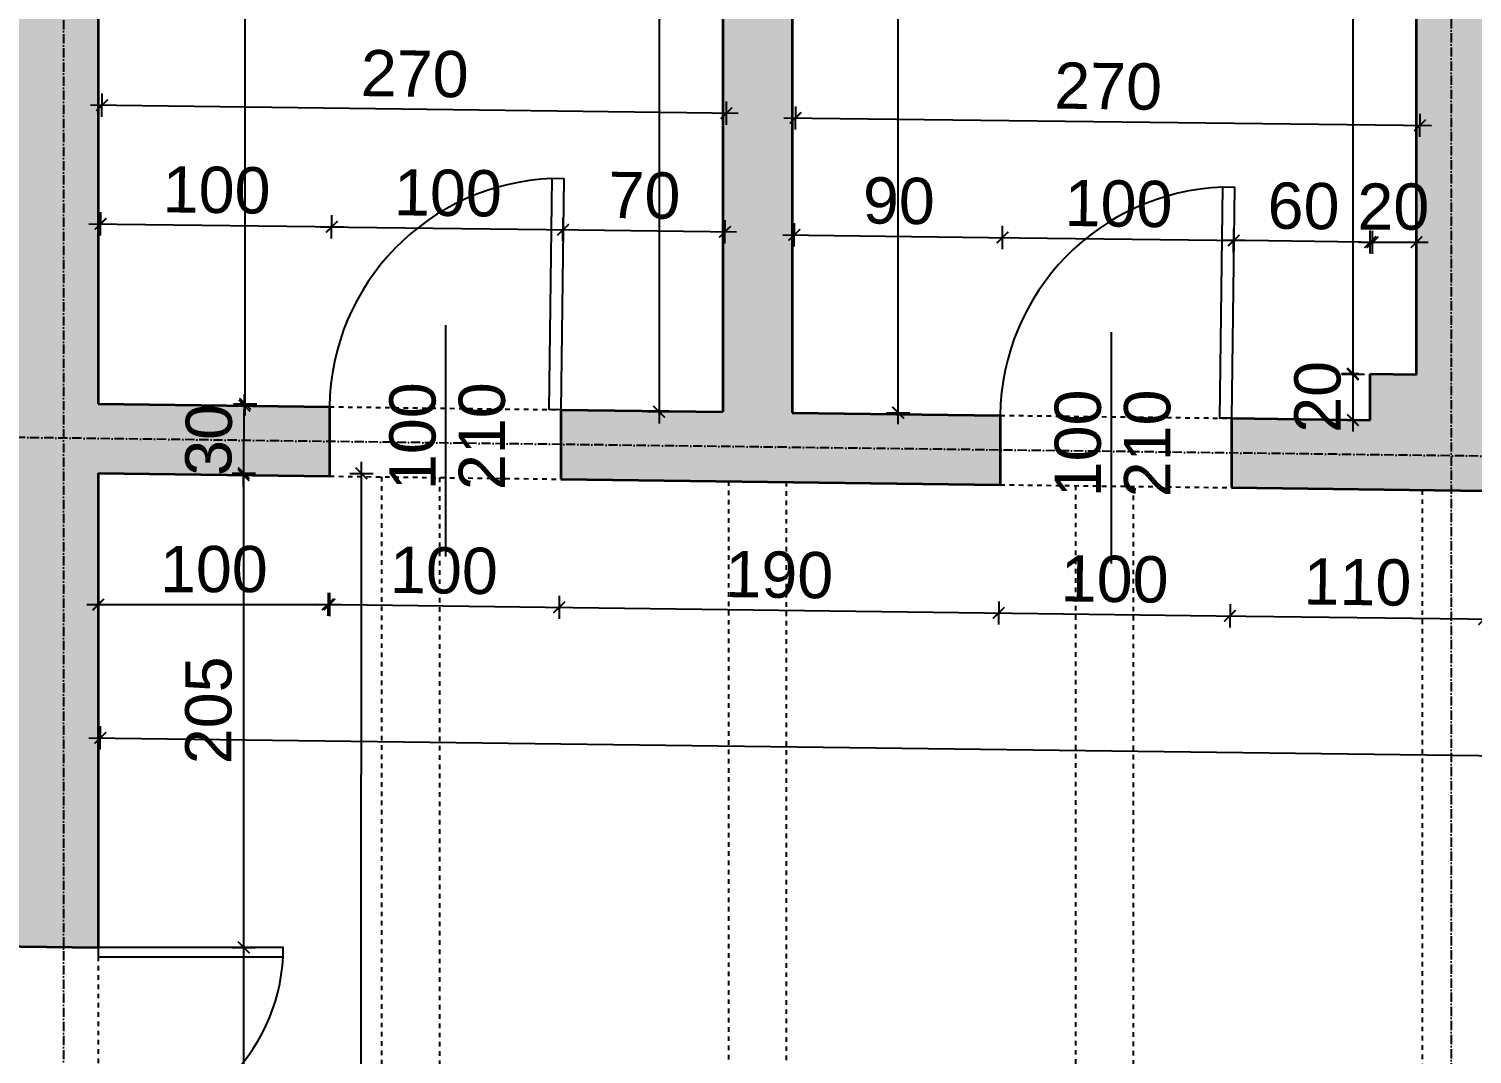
# Model space of a CAD drawing. Header units: inches. Extents: x -72385 to 39588, y -6525 to 66685.
# Drawn here: x -47170 to -46546, y 16178 to 16621 of the extents above; entities that cross this region are included whole.
import ezdxf

# ---------------------------------------------------------------- set-up
doc = ezdxf.new("R2010")
doc.units = ezdxf.units.IN
doc.header["$MEASUREMENT"] = 0
doc.linetypes.add('DashDot', pattern=[0.6, 0.4, -0.1, 0, -0.1])
doc.linetypes.add('Hidden', pattern=[0.4, 0.2, -0.2])
for name, color, linetype, lineweight in [('Врати', 251, 'Continuous', 25), ('Надписи врати', 252, 'Continuous', 25), ('Надписи коти вътрешни', 252, 'Continuous', 25), ('Оси', 252, 'DashDot', 25), ('Пунктир', 253, 'Hidden', 25), ('Разрезни линии', 7, 'Continuous', 35), ('Щрих стени', 254, 'Continuous', 25)]:
    doc.layers.add(name, color=color, linetype=linetype, lineweight=lineweight)
doc.styles.add('Arial Regular', font='arial.ttf')
doc.styles.get("Standard").update_dxf_attribs({"font": 'arial.ttf'})
doc.dimstyles.new('Annotative', dxfattribs={"dimscale": 0, "dimtxt": 20, "dimasz": 5, "dimexe": 5, "dimexo": 5, "dimgap": 5, "dimtad": 1, "dimdec": 0, "dimzin": 0, "dimdsep": 46, "dimtxsty": 'Standard', "dimblk": 'ARCHTICK', "dimcen": 5, "dimdle": 5, "dimadec": 0, "dimazin": 0, "dimtfac": 1, "dimtdec": 0, "dimtofl": 0, "dimtmove": 0, "dimatfit": 3, "dimldrblk": 'ARCHTICK', "dimfxl": 5, "dimfxlon": 1, "dimtolj": 1, "dimtzin": 0, "dimarcsym": 1})

# ---------------------------------------------------------------- blocks, each defined once
blk = doc.blocks.new('_ArchTick')
at = {"color": 0, "linetype": 'ByBlock', "const_width": 0.15}
blk.add_lwpolyline([(-0.5, -0.5), (0.5, 0.5)], dxfattribs=at)
blk = doc.blocks.new('*D789')
at = {"layer": 'Defpoints', "color": 0, "ltscale": 50, "transparency": 16777216}
for p in [(-46868.19, 16584.73), (-47139.84, 16459.03), (-46869.84, 16455.59)]:
    blk.add_point(p, dxfattribs=at)
at = {"layer": 'Надписи коти вътрешни', "color": 0, "lineweight": -2, "ltscale": 50, "transparency": 16777216}
for p, q in [((-47143.19, 16588.24), (-46863.19, 16584.67)), ((-47138.26, 16583.17), (-47138.13, 16593.17)), ((-46868.26, 16579.73), (-46868.13, 16589.73))]:
    blk.add_line(p, q, dxfattribs=at)
at = {"layer": 'Надписи коти вътрешни', "color": 0, "lineweight": -2, "ltscale": 50, "transparency": 16777216, "xscale": 5, "yscale": 5, "zscale": 5}
for p, rotation in [((-47138.19, 16588.17), 179.2706286525478), ((-46868.19, 16584.73), 359.2706286525477)]:
    blk.add_blockref('_ArchTick', p, dxfattribs=dict(at, rotation=rotation))
at = {"layer": 'Надписи коти вътрешни', "color": 0, "ltscale": 50, "transparency": 16777216, "insert": (-47003, 16601.66), "char_height": 20, "attachment_point": 5, "rotation": 359.27063}
blk.add_mtext('\\A1;270', dxfattribs=at)
blk = doc.blocks.new('*D790')
at = {"layer": 'Defpoints', "color": 0, "ltscale": 50, "transparency": 16777216}
for p in [(-47038.84, 16535.56), (-47139.84, 16459.03), (-47039.84, 16457.75)]:
    blk.add_point(p, dxfattribs=at)
at = {"layer": 'Надписи коти вътрешни', "color": 0, "lineweight": -2, "ltscale": 50, "transparency": 16777216}
for p, q in [((-47138.91, 16531.84), (-47138.78, 16541.84)), ((-47038.91, 16530.56), (-47038.78, 16540.56)), ((-47143.84, 16536.9), (-47033.84, 16535.5))]:
    blk.add_line(p, q, dxfattribs=at)
at = {"layer": 'Надписи коти вътрешни', "color": 0, "lineweight": -2, "ltscale": 50, "transparency": 16777216, "xscale": 5, "yscale": 5, "zscale": 5}
for p, rotation in [((-47138.84, 16536.84), 179.267843576227), ((-47038.84, 16535.56), 359.267843576227)]:
    blk.add_blockref('_ArchTick', p, dxfattribs=dict(at, rotation=rotation))
at = {"layer": 'Надписи коти вътрешни', "color": 0, "ltscale": 50, "transparency": 16777216, "insert": (-47088.65, 16551.41), "char_height": 20, "attachment_point": 5, "rotation": 359.26784}
blk.add_mtext('\\A1;100', dxfattribs=at)
blk = doc.blocks.new('*D791')
at = {"layer": 'Defpoints', "color": 0, "ltscale": 50, "transparency": 16777216}
for p in [(-46938.85, 16534.29), (-47039.84, 16457.75), (-46939.84, 16456.48)]:
    blk.add_point(p, dxfattribs=at)
at = {"layer": 'Надписи коти вътрешни', "color": 0, "lineweight": -2, "ltscale": 50, "transparency": 16777216}
for p, q in [((-47038.91, 16530.56), (-47038.78, 16540.56)), ((-46938.91, 16529.29), (-46938.78, 16539.29)), ((-47043.85, 16535.62), (-46933.85, 16534.22))]:
    blk.add_line(p, q, dxfattribs=at)
at = {"layer": 'Надписи коти вътрешни', "color": 0, "lineweight": -2, "ltscale": 50, "transparency": 16777216, "xscale": 5, "yscale": 5, "zscale": 5}
for p, rotation in [((-47038.85, 16535.56), 179.2706286528736), ((-46938.85, 16534.29), 359.2706286528736)]:
    blk.add_blockref('_ArchTick', p, dxfattribs=dict(at, rotation=rotation))
at = {"layer": 'Надписи коти вътрешни', "color": 0, "ltscale": 50, "transparency": 16777216, "insert": (-46988.65, 16550.13), "char_height": 20, "attachment_point": 5, "rotation": 359.27063}
blk.add_mtext('\\A1;100', dxfattribs=at)
blk = doc.blocks.new('*D4467')
at = {"layer": 'Defpoints', "color": 0, "ltscale": 50, "transparency": 16777216}
for p in [(-46868.85, 16533.4), (-46939.84, 16456.48), (-46869.84, 16455.59)]:
    blk.add_point(p, dxfattribs=at)
at = {"layer": 'Надписи коти вътрешни', "color": 0, "lineweight": -2, "ltscale": 50, "transparency": 16777216}
for p, q in [((-46938.91, 16529.29), (-46938.78, 16539.29)), ((-46868.91, 16528.4), (-46868.78, 16538.4)), ((-46943.85, 16534.35), (-46863.85, 16533.33))]:
    blk.add_line(p, q, dxfattribs=at)
at = {"layer": 'Надписи коти вътрешни', "color": 0, "lineweight": -2, "ltscale": 50, "transparency": 16777216, "xscale": 5, "yscale": 5, "zscale": 5}
for p, rotation in [((-46938.85, 16534.29), 179.2706286520816), ((-46868.85, 16533.4), 359.2706286520816)]:
    blk.add_blockref('_ArchTick', p, dxfattribs=dict(at, rotation=rotation))
at = {"layer": 'Надписи коти вътрешни', "color": 0, "ltscale": 50, "transparency": 16777216, "insert": (-46903.65, 16549.05), "char_height": 20, "attachment_point": 5, "rotation": 359.27063}
blk.add_mtext('\\A1;70', dxfattribs=at)
blk = doc.blocks.new('*D4141')
at = {"layer": 'Defpoints', "color": 0, "ltscale": 50, "transparency": 16777216}
for p in [(-46748.86, 16530.94), (-46839.84, 16455.21), (-46749.84, 16454.06)]:
    blk.add_point(p, dxfattribs=at)
at = {"layer": 'Надписи коти вътрешни', "color": 0, "lineweight": -2, "ltscale": 50, "transparency": 16777216}
for p, q in [((-46843.86, 16532.14), (-46743.86, 16530.87)), ((-46838.92, 16527.08), (-46838.8, 16537.08)), ((-46748.92, 16525.94), (-46748.8, 16535.93))]:
    blk.add_line(p, q, dxfattribs=at)
at = {"layer": 'Надписи коти вътрешни', "color": 0, "lineweight": -2, "ltscale": 50, "transparency": 16777216, "xscale": 5, "yscale": 5, "zscale": 5}
for p, rotation in [((-46838.86, 16532.08), 179.2706286525462), ((-46748.86, 16530.94), 359.2706286525462)]:
    blk.add_blockref('_ArchTick', p, dxfattribs=dict(at, rotation=rotation))
at = {"layer": 'Надписи коти вътрешни', "color": 0, "ltscale": 50, "transparency": 16777216, "insert": (-46793.67, 16546.72), "char_height": 20, "attachment_point": 5, "rotation": 359.27063}
blk.add_mtext('\\A1;90', dxfattribs=at)
blk = doc.blocks.new('*D792')
at = {"layer": 'Defpoints', "color": 0, "ltscale": 50, "transparency": 16777216}
for p in [(-46648.87, 16529.66), (-46749.84, 16454.06), (-46649.85, 16452.79)]:
    blk.add_point(p, dxfattribs=at)
at = {"layer": 'Надписи коти вътрешни', "color": 0, "lineweight": -2, "ltscale": 50, "transparency": 16777216}
for p, q in [((-46753.86, 16531), (-46643.87, 16529.6)), ((-46748.92, 16525.94), (-46748.8, 16535.93)), ((-46648.93, 16524.66), (-46648.8, 16534.66))]:
    blk.add_line(p, q, dxfattribs=at)
at = {"layer": 'Надписи коти вътрешни', "color": 0, "lineweight": -2, "ltscale": 50, "transparency": 16777216, "xscale": 5, "yscale": 5, "zscale": 5}
for p, rotation in [((-46748.86, 16530.94), 179.2706276494458), ((-46648.87, 16529.66), 359.2706276494458)]:
    blk.add_blockref('_ArchTick', p, dxfattribs=dict(at, rotation=rotation))
at = {"layer": 'Надписи коти вътрешни', "color": 0, "ltscale": 50, "transparency": 16777216, "insert": (-46698.67, 16545.51), "char_height": 20, "attachment_point": 5, "rotation": 359.27063}
blk.add_mtext('\\A1;100', dxfattribs=at)
blk = doc.blocks.new('*D793')
at = {"layer": 'Defpoints', "color": 0, "ltscale": 50, "transparency": 16777216}
for p in [(-46648.86, 16529.66), (-46649.84, 16452.79), (-46589.84, 16452.03)]:
    blk.add_point(p, dxfattribs=at)
at = {"layer": 'Надписи коти вътрешни', "color": 0, "lineweight": -2, "ltscale": 50, "transparency": 16777216}
for p, q in [((-46648.92, 16524.66), (-46648.8, 16534.66)), ((-46588.92, 16523.9), (-46588.8, 16533.9)), ((-46583.86, 16528.83), (-46653.86, 16529.73))]:
    blk.add_line(p, q, dxfattribs=at)
at = {"layer": 'Надписи коти вътрешни', "color": 0, "lineweight": -2, "ltscale": 50, "transparency": 16777216, "xscale": 5, "yscale": 5, "zscale": 5}
for p, rotation in [((-46648.86, 16529.66), 179.2706286525496), ((-46588.86, 16528.9), 359.2706286525496)]:
    blk.add_blockref('_ArchTick', p, dxfattribs=dict(at, rotation=rotation))
at = {"layer": 'Надписи коти вътрешни', "color": 0, "ltscale": 50, "transparency": 16777216, "insert": (-46618.67, 16544.49), "char_height": 20, "attachment_point": 5, "rotation": 359.27063}
blk.add_mtext('\\A1;60', dxfattribs=at)
blk = doc.blocks.new('*D4468')
at = {"layer": 'Defpoints', "color": 0, "ltscale": 50, "transparency": 16777216}
for p in [(-46569.84, 16528.97), (-46589.84, 16472.03), (-46569.84, 16471.77)]:
    blk.add_point(p, dxfattribs=at)
at = {"layer": 'Надписи коти вътрешни', "color": 0, "lineweight": -2, "ltscale": 50, "transparency": 16777216}
for p, q in [((-46589.84, 16523.97), (-46589.84, 16533.97)), ((-46569.84, 16523.97), (-46569.84, 16533.97)), ((-46594.84, 16528.97), (-46564.84, 16528.97))]:
    blk.add_line(p, q, dxfattribs=at)
at = {"layer": 'Надписи коти вътрешни', "color": 0, "lineweight": -2, "ltscale": 50, "transparency": 16777216, "xscale": 5, "yscale": 5, "zscale": 5, "rotation": 180}
blk.add_blockref('_ArchTick', (-46589.84, 16528.97), dxfattribs=at)
at = {"layer": 'Надписи коти вътрешни', "color": 0, "lineweight": -2, "ltscale": 50, "transparency": 16777216, "xscale": 5, "yscale": 5, "zscale": 5}
blk.add_blockref('_ArchTick', (-46569.84, 16528.97), dxfattribs=at)
at = {"layer": 'Надписи коти вътрешни', "color": 0, "ltscale": 50, "transparency": 16777216, "insert": (-46579.84, 16544.18), "char_height": 20, "attachment_point": 5}
blk.add_mtext('\\A1;20', dxfattribs=at)
blk = doc.blocks.new('*D794')
at = {"layer": 'Defpoints', "color": 0, "ltscale": 50, "transparency": 16777216}
for p in [(-46568.34, 16579.47), (-46839.84, 16455.21), (-46569.84, 16452.03)]:
    blk.add_point(p, dxfattribs=at)
at = {"layer": 'Надписи коти вътрешни', "color": 0, "lineweight": -2, "ltscale": 50, "transparency": 16777216}
for p, q in [((-46838.39, 16577.65), (-46838.28, 16587.65)), ((-46843.34, 16582.71), (-46563.34, 16579.41)), ((-46568.39, 16574.47), (-46568.28, 16584.47))]:
    blk.add_line(p, q, dxfattribs=at)
at = {"layer": 'Надписи коти вътрешни', "color": 0, "lineweight": -2, "ltscale": 50, "transparency": 16777216, "xscale": 5, "yscale": 5, "zscale": 5}
for p, rotation in [((-46838.34, 16582.65), 179.324760702225), ((-46568.34, 16579.47), 359.324760702225)]:
    blk.add_blockref('_ArchTick', p, dxfattribs=dict(at, rotation=rotation))
at = {"layer": 'Надписи коти вътрешни', "color": 0, "ltscale": 50, "transparency": 16777216, "insert": (-46703.16, 16596.27), "char_height": 20, "attachment_point": 5, "rotation": 359.32476}
blk.add_mtext('\\A1;270', dxfattribs=at)
blk = doc.blocks.new('*D7778')
at = {"layer": 'Defpoints', "color": 0, "ltscale": 50, "transparency": 16777216}
for p in [(-47139.84, 16991.57), (-47076.31, 16991.57), (-47139.84, 16459.03)]:
    blk.add_point(p, dxfattribs=at)
at = {"layer": 'Надписи коти вътрешни', "color": 0, "lineweight": -2, "ltscale": 50, "transparency": 16777216}
for p, q in [((-47076.31, 16454.03), (-47076.31, 16996.57)), ((-47081.31, 16991.57), (-47071.31, 16991.57)), ((-47081.31, 16459.03), (-47071.31, 16459.03))]:
    blk.add_line(p, q, dxfattribs=at)
at = {"layer": 'Надписи коти вътрешни', "color": 0, "lineweight": -2, "ltscale": 50, "transparency": 16777216, "xscale": 5, "yscale": 5, "zscale": 5}
for p, rotation in [((-47076.31, 16991.57), 90), ((-47076.31, 16459.03), 270)]:
    blk.add_blockref('_ArchTick', p, dxfattribs=dict(at, rotation=rotation))
at = {"layer": 'Надписи коти вътрешни', "color": 0, "ltscale": 50, "transparency": 16777216, "insert": (-47091.53, 16725.3), "char_height": 20, "attachment_point": 5, "rotation": 90}
blk.add_mtext('\\A1;533', dxfattribs=at)
blk = doc.blocks.new('*D795')
at = {"layer": 'Defpoints', "color": 0, "ltscale": 50, "transparency": 16777216}
for p in [(-46869.84, 17023.14), (-46897.34, 16455.59), (-46869.84, 16455.59)]:
    blk.add_point(p, dxfattribs=at)
at = {"layer": 'Надписи коти вътрешни', "color": 0, "lineweight": -2, "ltscale": 50, "transparency": 16777216}
for p, q in [((-46897.34, 17028.14), (-46897.34, 16450.59)), ((-46892.34, 17023.14), (-46902.34, 17023.14)), ((-46892.34, 16455.59), (-46902.34, 16455.59))]:
    blk.add_line(p, q, dxfattribs=at)
at = {"layer": 'Надписи коти вътрешни', "color": 0, "lineweight": -2, "ltscale": 50, "transparency": 16777216, "xscale": 5, "yscale": 5, "zscale": 5}
for p, rotation in [((-46897.34, 17023.14), 90), ((-46897.34, 16455.59), 270)]:
    blk.add_blockref('_ArchTick', p, dxfattribs=dict(at, rotation=rotation))
at = {"layer": 'Надписи коти вътрешни', "color": 0, "ltscale": 50, "transparency": 16777216, "insert": (-46912.55, 16739.36), "char_height": 20, "attachment_point": 5, "rotation": 90}
blk.add_mtext('\\A1;568', dxfattribs=at)
blk = doc.blocks.new('*D796')
at = {"layer": 'Defpoints', "color": 0, "ltscale": 50, "transparency": 16777216}
for p in [(-46839.84, 17022.75), (-46793.97, 17022.75), (-46839.84, 16455.21)]:
    blk.add_point(p, dxfattribs=at)
at = {"layer": 'Надписи коти вътрешни', "color": 0, "lineweight": -2, "ltscale": 50, "transparency": 16777216}
for p, q in [((-46793.97, 16450.21), (-46793.97, 17027.75)), ((-46798.97, 17022.75), (-46788.97, 17022.75)), ((-46798.97, 16455.21), (-46788.97, 16455.21))]:
    blk.add_line(p, q, dxfattribs=at)
at = {"layer": 'Надписи коти вътрешни', "color": 0, "lineweight": -2, "ltscale": 50, "transparency": 16777216, "xscale": 5, "yscale": 5, "zscale": 5}
for p, rotation in [((-46793.97, 17022.75), 90), ((-46793.97, 16455.21), 270)]:
    blk.add_blockref('_ArchTick', p, dxfattribs=dict(at, rotation=rotation))
at = {"layer": 'Надписи коти вътрешни', "color": 0, "ltscale": 50, "transparency": 16777216, "insert": (-46809.18, 16738.98), "char_height": 20, "attachment_point": 5, "rotation": 90}
blk.add_mtext('\\A1;568', dxfattribs=at)
blk = doc.blocks.new('*D797')
at = {"layer": 'Defpoints', "color": 0, "ltscale": 50, "transparency": 16777216}
for p in [(-46571.09, 17006.83), (-46597.34, 16471.77), (-46569.84, 16471.77)]:
    blk.add_point(p, dxfattribs=at)
at = {"layer": 'Надписи коти вътрешни', "color": 0, "lineweight": -2, "ltscale": 50, "transparency": 16777216}
for p, q in [((-46597.34, 17011.83), (-46597.34, 16466.77)), ((-46592.34, 17006.83), (-46602.34, 17006.83)), ((-46592.34, 16471.77), (-46602.34, 16471.77))]:
    blk.add_line(p, q, dxfattribs=at)
at = {"layer": 'Надписи коти вътрешни', "color": 0, "lineweight": -2, "ltscale": 50, "transparency": 16777216, "xscale": 5, "yscale": 5, "zscale": 5}
for p, rotation in [((-46597.34, 17006.83), 90), ((-46597.34, 16471.77), 270)]:
    blk.add_blockref('_ArchTick', p, dxfattribs=dict(at, rotation=rotation))
at = {"layer": 'Надписи коти вътрешни', "color": 0, "ltscale": 50, "transparency": 16777216, "insert": (-46612.56, 16739.3), "char_height": 20, "attachment_point": 5, "rotation": 90}
blk.add_mtext('\\A1;535', dxfattribs=at)
blk = doc.blocks.new('*D4469')
at = {"layer": 'Defpoints', "color": 0, "ltscale": 50, "transparency": 16777216}
for p in [(-46589.84, 16472.03), (-46597.34, 16452.03), (-46589.84, 16452.03)]:
    blk.add_point(p, dxfattribs=at)
at = {"layer": 'Надписи коти вътрешни', "color": 0, "lineweight": -2, "ltscale": 50, "transparency": 16777216}
for p, q in [((-46597.34, 16477.03), (-46597.34, 16447.03)), ((-46594.84, 16472.03), (-46602.34, 16472.03)), ((-46594.84, 16452.03), (-46602.34, 16452.03))]:
    blk.add_line(p, q, dxfattribs=at)
at = {"layer": 'Надписи коти вътрешни', "color": 0, "lineweight": -2, "ltscale": 50, "transparency": 16777216, "xscale": 5, "yscale": 5, "zscale": 5}
for p, rotation in [((-46597.34, 16472.03), 90), ((-46597.34, 16452.03), 270)]:
    blk.add_blockref('_ArchTick', p, dxfattribs=dict(at, rotation=rotation))
at = {"layer": 'Надписи коти вътрешни', "color": 0, "ltscale": 50, "transparency": 16777216, "insert": (-46612.55, 16462.03), "char_height": 20, "attachment_point": 5, "rotation": 90}
blk.add_mtext('\\A1;20', dxfattribs=at)
blk = doc.blocks.new('*D882')
at = {"layer": 'Defpoints', "color": 0, "ltscale": 50, "transparency": 16777216}
for p in [(-47139.84, 16224.01), (-47076.9, 16224.01), (-47139.84, 16064)]:
    blk.add_point(p, dxfattribs=at)
at = {"layer": 'Надписи коти вътрешни', "color": 0, "lineweight": -2, "ltscale": 50, "transparency": 16777216}
for p, q in [((-47076.9, 16059), (-47076.9, 16229.01)), ((-47081.9, 16224.01), (-47071.9, 16224.01)), ((-47081.9, 16064), (-47071.9, 16064))]:
    blk.add_line(p, q, dxfattribs=at)
at = {"layer": 'Надписи коти вътрешни', "color": 0, "lineweight": -2, "ltscale": 50, "transparency": 16777216, "xscale": 5, "yscale": 5, "zscale": 5}
for p, rotation in [((-47076.9, 16224.01), 90), ((-47076.9, 16064), 270)]:
    blk.add_blockref('_ArchTick', p, dxfattribs=dict(at, rotation=rotation))
at = {"layer": 'Надписи коти вътрешни', "color": 0, "ltscale": 50, "transparency": 16777216, "insert": (-47092.11, 16144), "char_height": 20, "attachment_point": 5, "rotation": 90}
blk.add_mtext('\\A1;160', dxfattribs=at)
blk = doc.blocks.new('*D883')
at = {"layer": 'Defpoints', "color": 0, "ltscale": 50, "transparency": 16777216}
for p in [(-47139.84, 16429.03), (-47076.9, 16429.03), (-47139.84, 16224.01)]:
    blk.add_point(p, dxfattribs=at)
at = {"layer": 'Надписи коти вътрешни', "color": 0, "lineweight": -2, "ltscale": 50, "transparency": 16777216}
for p, q in [((-47076.9, 16219.01), (-47076.9, 16434.03)), ((-47081.9, 16429.03), (-47071.9, 16429.03)), ((-47081.9, 16224.01), (-47071.9, 16224.01))]:
    blk.add_line(p, q, dxfattribs=at)
at = {"layer": 'Надписи коти вътрешни', "color": 0, "lineweight": -2, "ltscale": 50, "transparency": 16777216, "xscale": 5, "yscale": 5, "zscale": 5}
for p, rotation in [((-47076.9, 16429.03), 90), ((-47076.9, 16224.01), 270)]:
    blk.add_blockref('_ArchTick', p, dxfattribs=dict(at, rotation=rotation))
at = {"layer": 'Надписи коти вътрешни', "color": 0, "ltscale": 50, "transparency": 16777216, "insert": (-47092.11, 16326.52), "char_height": 20, "attachment_point": 5, "rotation": 90}
blk.add_mtext('\\A1;205', dxfattribs=at)
blk = doc.blocks.new('*D884')
at = {"layer": 'Defpoints', "color": 0, "ltscale": 50, "transparency": 16777216}
for p in [(-47139.84, 16429.03), (-47039.84, 16427.75), (-47039.84, 16372.25)]:
    blk.add_point(p, dxfattribs=at)
at = {"layer": 'Надписи коти вътрешни', "color": 0, "lineweight": -2, "ltscale": 50, "transparency": 16777216}
for p, q in [((-47139.84, 16377.25), (-47139.84, 16367.25)), ((-47039.84, 16377.25), (-47039.84, 16367.25)), ((-47144.84, 16372.25), (-47034.84, 16372.25))]:
    blk.add_line(p, q, dxfattribs=at)
at = {"layer": 'Надписи коти вътрешни', "color": 0, "lineweight": -2, "ltscale": 50, "transparency": 16777216, "xscale": 5, "yscale": 5, "zscale": 5, "rotation": 180}
blk.add_blockref('_ArchTick', (-47139.84, 16372.25), dxfattribs=at)
at = {"layer": 'Надписи коти вътрешни', "color": 0, "lineweight": -2, "ltscale": 50, "transparency": 16777216, "xscale": 5, "yscale": 5, "zscale": 5}
blk.add_blockref('_ArchTick', (-47039.84, 16372.25), dxfattribs=at)
at = {"layer": 'Надписи коти вътрешни', "color": 0, "ltscale": 50, "transparency": 16777216, "insert": (-47089.84, 16387.46), "char_height": 20, "attachment_point": 5}
blk.add_mtext('\\A1;100', dxfattribs=at)
blk = doc.blocks.new('*D885')
at = {"layer": 'Defpoints', "color": 0, "ltscale": 50, "transparency": 16777216}
for p in [(-47039.84, 16427.75), (-46939.84, 16426.48), (-46940.54, 16371.05)]:
    blk.add_point(p, dxfattribs=at)
at = {"layer": 'Надписи коти вътрешни', "color": 0, "lineweight": -2, "ltscale": 50, "transparency": 16777216}
for p, q in [((-47040.48, 16377.32), (-47040.61, 16367.32)), ((-46940.48, 16376.05), (-46940.61, 16366.05)), ((-47045.54, 16372.38), (-46935.54, 16370.98))]:
    blk.add_line(p, q, dxfattribs=at)
at = {"layer": 'Надписи коти вътрешни', "color": 0, "lineweight": -2, "ltscale": 50, "transparency": 16777216, "xscale": 5, "yscale": 5, "zscale": 5}
for p, rotation in [((-47040.54, 16372.32), 179.2706286525463), ((-46940.54, 16371.05), 359.2706286525462)]:
    blk.add_blockref('_ArchTick', p, dxfattribs=dict(at, rotation=rotation))
at = {"layer": 'Надписи коти вътрешни', "color": 0, "ltscale": 50, "transparency": 16777216, "insert": (-46990.35, 16386.89), "char_height": 20, "attachment_point": 5, "rotation": 359.27063}
blk.add_mtext('\\A1;100', dxfattribs=at)
blk = doc.blocks.new('*D886')
at = {"layer": 'Defpoints', "color": 0, "ltscale": 50, "transparency": 16777216}
for p in [(-46939.84, 16426.48), (-46749.84, 16424.06), (-46750.54, 16368.63)]:
    blk.add_point(p, dxfattribs=at)
at = {"layer": 'Надписи коти вътрешни', "color": 0, "lineweight": -2, "ltscale": 50, "transparency": 16777216}
for p, q in [((-46940.48, 16376.05), (-46940.61, 16366.05)), ((-46945.54, 16371.11), (-46745.54, 16368.57)), ((-46750.48, 16373.63), (-46750.61, 16363.63))]:
    blk.add_line(p, q, dxfattribs=at)
at = {"layer": 'Надписи коти вътрешни', "color": 0, "lineweight": -2, "ltscale": 50, "transparency": 16777216, "xscale": 5, "yscale": 5, "zscale": 5}
for p, rotation in [((-46940.54, 16371.05), 179.2706286525463), ((-46750.54, 16368.63), 359.2706286525462)]:
    blk.add_blockref('_ArchTick', p, dxfattribs=dict(at, rotation=rotation))
at = {"layer": 'Надписи коти вътрешни', "color": 0, "ltscale": 50, "transparency": 16777216, "insert": (-46845.35, 16385.05), "char_height": 20, "attachment_point": 5, "rotation": 359.27063}
blk.add_mtext('\\A1;190', dxfattribs=at)
blk = doc.blocks.new('*D887')
at = {"layer": 'Defpoints', "color": 0, "ltscale": 50, "transparency": 16777216}
for p in [(-46749.84, 16424.06), (-46649.84, 16422.79), (-46650.54, 16367.36)]:
    blk.add_point(p, dxfattribs=at)
at = {"layer": 'Надписи коти вътрешни', "color": 0, "lineweight": -2, "ltscale": 50, "transparency": 16777216}
for p, q in [((-46750.48, 16373.63), (-46750.61, 16363.63)), ((-46650.48, 16372.36), (-46650.61, 16362.36)), ((-46755.54, 16368.69), (-46645.54, 16367.29))]:
    blk.add_line(p, q, dxfattribs=at)
at = {"layer": 'Надписи коти вътрешни', "color": 0, "lineweight": -2, "ltscale": 50, "transparency": 16777216, "xscale": 5, "yscale": 5, "zscale": 5}
for p, rotation in [((-46750.54, 16368.63), 179.2706286525483), ((-46650.54, 16367.36), 359.2706286525483)]:
    blk.add_blockref('_ArchTick', p, dxfattribs=dict(at, rotation=rotation))
at = {"layer": 'Надписи коти вътрешни', "color": 0, "ltscale": 50, "transparency": 16777216, "insert": (-46700.35, 16383.2), "char_height": 20, "attachment_point": 5, "rotation": 359.27063}
blk.add_mtext('\\A1;100', dxfattribs=at)
blk = doc.blocks.new('*D888')
at = {"layer": 'Defpoints', "color": 0, "ltscale": 50, "transparency": 16777216}
for p in [(-46649.84, 16422.79), (-46539.84, 16421.39), (-46540.54, 16365.96)]:
    blk.add_point(p, dxfattribs=at)
at = {"layer": 'Надписи коти вътрешни', "color": 0, "lineweight": -2, "ltscale": 50, "transparency": 16777216}
for p, q in [((-46650.48, 16372.36), (-46650.61, 16362.36)), ((-46540.48, 16370.96), (-46540.61, 16360.96)), ((-46655.54, 16367.42), (-46535.54, 16365.89))]:
    blk.add_line(p, q, dxfattribs=at)
at = {"layer": 'Надписи коти вътрешни', "color": 0, "lineweight": -2, "ltscale": 50, "transparency": 16777216, "xscale": 5, "yscale": 5, "zscale": 5}
for p, rotation in [((-46650.54, 16367.36), 179.2706286525482), ((-46540.54, 16365.96), 359.2706286525482)]:
    blk.add_blockref('_ArchTick', p, dxfattribs=dict(at, rotation=rotation))
at = {"layer": 'Надписи коти вътрешни', "color": 0, "ltscale": 50, "transparency": 16777216, "insert": (-46595.35, 16381.87), "char_height": 20, "attachment_point": 5, "rotation": 359.27063}
blk.add_mtext('\\A1;110', dxfattribs=at)
blk = doc.blocks.new('*D914')
at = {"layer": 'Defpoints', "color": 0, "ltscale": 50, "transparency": 16777216}
for p in [(-47139.84, 16429.03), (-47026.03, 16428.94), (-47140.25, 15858.98)]:
    blk.add_point(p, dxfattribs=at)
at = {"layer": 'Надписи коти вътрешни', "color": 0, "lineweight": -2, "ltscale": 50, "transparency": 16777216}
for p, q in [((-47026.44, 15853.9), (-47026.03, 16433.94)), ((-47031.03, 16428.95), (-47021.03, 16428.94)), ((-47031.44, 15858.91), (-47021.44, 15858.9))]:
    blk.add_line(p, q, dxfattribs=at)
at = {"layer": 'Надписи коти вътрешни', "color": 0, "lineweight": -2, "ltscale": 50, "transparency": 16777216, "xscale": 5, "yscale": 5, "zscale": 5}
for p, rotation in [((-47026.03, 16428.94), 89.9589558169174), ((-47026.44, 15858.9), 269.9589558169174)]:
    blk.add_blockref('_ArchTick', p, dxfattribs=dict(at, rotation=rotation))
at = {"layer": 'Надписи коти вътрешни', "color": 0, "ltscale": 50, "transparency": 16777216, "insert": (-47041.44, 16143.93), "char_height": 20, "attachment_point": 5, "rotation": 89.95896}
blk.add_mtext('\\A1;570', dxfattribs=at)
blk = doc.blocks.new('*D8225')
at = {"layer": 'Defpoints', "color": 0, "ltscale": 50, "transparency": 16777216}
for p in [(-45368.92, 16292.08), (-47139.84, 16242.74), (-45369.84, 16220.2)]:
    blk.add_point(p, dxfattribs=at)
at = {"layer": 'Надписи коти вътрешни', "color": 0, "lineweight": -2, "ltscale": 50, "transparency": 16777216}
for p, q in [((-47138.99, 16309.61), (-47138.86, 16319.61)), ((-47143.92, 16314.67), (-45363.92, 16292.01)), ((-45368.99, 16287.08), (-45368.86, 16297.08))]:
    blk.add_line(p, q, dxfattribs=at)
at = {"layer": 'Надписи коти вътрешни', "color": 0, "lineweight": -2, "ltscale": 50, "transparency": 16777216, "xscale": 5, "yscale": 5, "zscale": 5}
for p, rotation in [((-47138.92, 16314.61), 179.2706286525473), ((-45368.92, 16292.08), 359.2706286525473)]:
    blk.add_blockref('_ArchTick', p, dxfattribs=dict(at, rotation=rotation))
at = {"layer": 'Надписи коти вътрешни', "color": 0, "ltscale": 50, "transparency": 16777216, "insert": (-46198.94, 16317.86), "char_height": 20, "attachment_point": 5, "rotation": 359.27063}
blk.add_mtext('\\A1;1770', dxfattribs=at)
blk = doc.blocks.new('*D8112')
at = {"layer": 'Defpoints', "color": 0, "ltscale": 10, "transparency": 16777216}
for p in [(-47076.59, 16458.22), (-47068.07, 16458.11), (-47068.46, 16428.12)]:
    blk.add_point(p, dxfattribs=at)
at = {"layer": 'Надписи коти вътрешни', "color": 0, "lineweight": -2, "ltscale": 10, "transparency": 16777216}
for p, q in [((-47077.04, 16423.23), (-47076.53, 16463.22)), ((-47073.07, 16458.18), (-47081.59, 16458.29)), ((-47073.46, 16428.18), (-47081.97, 16428.29))]:
    blk.add_line(p, q, dxfattribs=at)
at = {"layer": 'Надписи коти вътрешни', "color": 0, "lineweight": -2, "ltscale": 10, "transparency": 16777216, "xscale": 5, "yscale": 5, "zscale": 5}
for p, rotation in [((-47076.59, 16458.22), 89.27062865254922), ((-47076.97, 16428.23), 269.2706286525492)]:
    blk.add_blockref('_ArchTick', p, dxfattribs=dict(at, rotation=rotation))
at = {"layer": 'Надписи коти вътрешни', "color": 0, "ltscale": 10, "transparency": 16777216, "insert": (-47092, 16443.42), "char_height": 20, "attachment_point": 5, "rotation": 89.27063}
blk.add_mtext('\\A1;30', dxfattribs=at)

msp = doc.modelspace()

# ---------------------------------------------------------------- hatches: boundary and pattern name
at = {"layer": 'Щрих стени', "ltscale": 10}
h = msp.add_hatch(color=256, dxfattribs=at)
h.dxf.hatch_style = 1
h.paths.add_polyline_path([(-47139.84, 16991.57), (-47137.34, 16991.54), (-47137.34, 17061.54), (-47202.34, 17062.37), (-47202.34, 16224.8), (-47139.84, 16224.01), (-47139.84, 16429.03), (-47039.84, 16427.75), (-47039.84, 16457.75), (-47139.84, 16459.03)])
h.paths.add_polyline_path([(-46749.84, 16454.06), (-46839.84, 16455.21), (-46839.84, 17022.75), (-46837.34, 17022.72), (-46837.34, 17057.73), (-46872.34, 17058.17), (-46872.34, 17023.17), (-46869.84, 17023.14), (-46869.84, 16455.59), (-46939.84, 16456.48), (-46939.84, 16426.48), (-46749.84, 16424.06)])
h.paths.add_polyline_path([(-46539.84, 17006.43), (-46537.34, 17006.4), (-46537.34, 17073.91), (-46572.34, 17074.35), (-46572.34, 17006.85), (-46569.84, 17006.82), (-46569.84, 16471.77), (-46589.84, 16472.03), (-46589.84, 16452.03), (-46649.84, 16452.79), (-46649.84, 16422.79), (-46539.84, 16421.39)])
h.paths.add_polyline_path([(-46129.84, 16841.2), (-46379.84, 16844.38), (-46379.84, 16419.35), (-46339.84, 16418.84), (-46339.84, 16448.84), (-46349.84, 16448.97), (-46349.84, 16814), (-46159.84, 16811.58), (-46159.84, 16446.55), (-46179.84, 16446.81), (-46179.84, 16416.8), (-46129.84, 16416.17)])
h.paths.add_polyline_path([(-46349.84, 17071.52), (-46379.84, 17071.9), (-46379.84, 17004.4), (-46349.84, 17004.02)])
h.paths.add_polyline_path([(-46129.84, 17068.72), (-46159.84, 17069.1), (-46159.84, 17001.6), (-46129.84, 17001.21)])
h.paths.add_polyline_path([(-45939.84, 16998.8), (-45937.34, 16998.76), (-45937.34, 17066.27), (-45972.34, 17066.72), (-45972.34, 16999.21), (-45969.84, 16999.18), (-45969.84, 16414.13), (-45909.84, 16413.37), (-45909.84, 16443.37), (-45919.84, 16443.5), (-45919.84, 16463.5), (-45939.84, 16463.75), (-45939.84, 16563.76), (-45909.84, 16563.38), (-45909.84, 16578.38), (-45939.84, 16578.76), (-45939.84, 16668.77), (-45804.84, 16667.05), (-45804.84, 16577.04), (-45809.84, 16577.11), (-45809.84, 16562.11), (-45804.84, 16562.04), (-45804.84, 16442.03), (-45809.84, 16442.1), (-45809.84, 16412.09), (-45779.84, 16411.71), (-45779.84, 16441.71), (-45789.84, 16441.84), (-45789.84, 16666.86), (-45779.84, 16666.73), (-45779.84, 16681.73), (-45939.84, 16683.77)])
h.paths.add_polyline_path([(-45549.84, 16438.79), (-45639.84, 16439.93), (-45639.84, 17007.48), (-45637.34, 17007.45), (-45637.34, 17042.45), (-45672.34, 17042.89), (-45672.34, 17007.89), (-45669.84, 17007.86), (-45669.84, 16680.33), (-45679.84, 16680.46), (-45679.84, 16665.46), (-45669.84, 16665.33), (-45669.84, 16440.31), (-45679.84, 16440.44), (-45679.84, 16410.44), (-45549.84, 16408.78)])
h.paths.add_polyline_path([(-45337.34, 17038.63), (-45372.34, 17039.08), (-45372.34, 16969.07), (-45337.34, 16968.62)])
h.paths.add_polyline_path([(-45339.84, 15798.56), (-45319.84, 15798.31), (-45319.84, 15828.31), (-45339.84, 15828.56), (-45339.84, 16186.09), (-45239.84, 16184.82), (-45239.84, 16214.82), (-45339.84, 16216.09), (-45339.84, 16231.1), (-45369.84, 16231.48), (-45369.84, 15846.45), (-45389.84, 15846.7), (-45389.84, 15836.7), (-45449.84, 15837.46), (-45449.84, 15807.46), (-45369.84, 15806.44), (-45369.84, 15736.44), (-45429.84, 15737.2), (-45429.84, 15607.19), (-45369.84, 15606.43), (-45369.84, 15273.9), (-45372.34, 15273.93), (-45372.34, 15203.93), (-45337.34, 15203.48), (-45337.34, 15273.49), (-45339.84, 15273.52)])
h.paths.add_polyline_path([(-45549.84, 15838.74), (-46049.84, 15845.1), (-46049.84, 15815.1), (-45972.34, 15814.11), (-45972.34, 15784.11), (-45937.34, 15783.67), (-45937.34, 15813.67), (-45669.84, 15810.26), (-45669.84, 15272.72), (-45672.34, 15272.75), (-45672.34, 15207.75), (-45637.34, 15207.3), (-45637.34, 15272.31), (-45639.84, 15272.34), (-45639.84, 15809.88), (-45549.84, 15808.74)])
h.paths.add_polyline_path([(-46149.84, 15846.38), (-46649.84, 15852.74), (-46649.84, 15822.74), (-46597.34, 15822.07), (-46597.34, 15792.07), (-46537.34, 15791.3), (-46537.34, 15821.31), (-46149.84, 15816.37)])
h.paths.add_polyline_path([(-46749.84, 15854.01), (-46949.84, 15856.56), (-46949.84, 15826.56), (-46869.84, 15825.54), (-46869.84, 15288), (-46872.34, 15288.03), (-46872.34, 15223.02), (-46837.34, 15222.58), (-46837.34, 15287.58), (-46839.84, 15287.61), (-46839.84, 15825.16), (-46749.84, 15824.01)])
h.paths.add_polyline_path([(-47049.84, 15857.83), (-47119.84, 15858.72), (-47119.84, 15868.73), (-47139.84, 15868.98), (-47139.84, 16064), (-47202.34, 16064.79), (-47202.34, 15849.77), (-47212.34, 15849.9), (-47212.34, 15829.9), (-47202.34, 15829.77), (-47202.34, 15227.22), (-47137.34, 15226.4), (-47137.34, 15296.4), (-47139.84, 15296.43), (-47139.84, 15828.98), (-47049.84, 15827.83)])
h.paths.add_polyline_path([(-46537.34, 15283.76), (-46572.34, 15284.21), (-46572.34, 15219.2), (-46537.34, 15218.76)])
h.paths.add_polyline_path([(-46237.34, 15299.95), (-46272.34, 15300.39), (-46272.34, 15215.38), (-46237.34, 15214.94)])
h.paths.add_polyline_path([(-45937.34, 15276.12), (-45972.34, 15276.57), (-45972.34, 15211.56), (-45937.34, 15211.12)], flags=17)

# ---------------------------------------------------------------- linework, layer by layer
at = {"layer": 'Врати', "ltscale": 50}
for points in [[(-46939.84, 16456.48), (-46944.84, 16456.55), (-46943.56, 16556.54), (-46938.56, 16556.47)], [(-46649.85, 16452.79), (-46654.85, 16452.85), (-46653.57, 16552.85), (-46648.57, 16552.78)], [(-47139.84, 16224.01), (-47139.84, 16220.01), (-47059.83, 16220.01), (-47059.83, 16224.01)]]:
    msp.add_lwpolyline(points, close=True, dxfattribs=at)
for centre, radius, start, end in [((-46939.84, 16456.48), 100, 92.13661, 179.27063), ((-46649.85, 16452.79), 100, 92.13661, 179.27063), ((-47139.84, 16224.01), 80.01, 270, 357.13402)]:
    msp.add_arc(centre, radius, start, end, dxfattribs=at)
at = {"layer": 'Надписи врати', "ltscale": 50}
for p, q in [((-46989.48, 16393.08), (-46989.48, 16493.08)), ((-46701.79, 16389.95), (-46701.79, 16489.95))]:
    msp.add_line(p, q, dxfattribs=at)
at = {"layer": 'Оси', "ltscale": 10}
for p, q in [((-46554.84, 17436.66), (-46554.84, 14836.45)), ((-39839.84, 16351.09), (-52699.84, 16514.81))]:
    msp.add_line(p, q, dxfattribs=at)
msp.add_lwpolyline([(-47134.84, 17444.04), (-47134.84, 17423.79), (-47154.84, 17424.04), (-47154.84, 14864.34), (-47134.84, 14864.09), (-47134.84, 14843.83)], dxfattribs=at)
at = {"layer": 'Пунктир', "ltscale": 10}
for p, q in [((-47039.84, 16457.75), (-46939.84, 16456.48)), ((-46749.84, 16454.06), (-46649.85, 16452.79)), ((-47039.84, 16427.75), (-46939.84, 16426.48)), ((-47017.34, 16427.47), (-47017.34, 15857.42)), ((-46992.34, 16427.15), (-46992.34, 15857.1)), ((-46867.34, 16425.56), (-46867.34, 15855.51)), ((-46842.34, 16425.24), (-46842.34, 15855.19)), ((-46749.84, 16424.06), (-46649.84, 16422.79)), ((-46717.34, 16423.65), (-46717.34, 15853.6)), ((-46692.34, 16423.33), (-46692.34, 15853.28)), ((-46567.34, 16421.74), (-46567.34, 15851.69)), ((-47139.84, 16224.01), (-47139.84, 16064))]:
    msp.add_line(p, q, dxfattribs=at)
at = {"layer": 'Разрезни линии', "ltscale": 50}
for p, q in [((-46869.84, 17023.14), (-46869.84, 16455.59)), ((-46839.84, 17022.75), (-46839.84, 16455.21)), ((-46569.84, 16471.77), (-46569.84, 17006.82)), ((-47139.84, 16991.57), (-47139.84, 16459.03)), ((-46589.84, 16472.03), (-46569.84, 16471.77)), ((-46589.84, 16452.03), (-46589.84, 16472.03)), ((-47139.84, 16459.03), (-47039.84, 16457.75)), ((-47039.84, 16457.75), (-47039.84, 16427.75)), ((-46939.84, 16456.48), (-46869.84, 16455.59)), ((-46939.84, 16456.48), (-46939.84, 16426.48)), ((-46839.84, 16455.21), (-46749.84, 16454.06)), ((-46749.84, 16454.06), (-46749.84, 16424.06)), ((-46649.84, 16452.79), (-46589.84, 16452.03)), ((-46649.84, 16452.79), (-46649.84, 16422.79)), ((-47139.84, 16429.03), (-47039.84, 16427.75)), ((-47139.84, 16429.03), (-47139.84, 16224.01)), ((-46939.84, 16426.48), (-46749.84, 16424.06)), ((-46649.84, 16422.79), (-46539.84, 16421.39)), ((-47202.34, 16224.8), (-47139.84, 16224.01))]:
    msp.add_line(p, q, dxfattribs=at)

# ---------------------------------------------------------------- texts
at = {"layer": 'Надписи врати', "ltscale": 100, "char_height": 20, "width": 180.4891, "attachment_point": 1, "rotation": 90, "style": 'Arial Regular'}
for s, insert in [('100', (-47013.99, 16421.74)), ('210', (-46983.99, 16421.74)), ('100', (-46726.31, 16418.61)), ('210', (-46696.31, 16418.61))]:
    msp.add_mtext(s, dxfattribs=dict(at, insert=insert))

# ---------------------------------------------------------------- dimensions: what is measured, and where the dimension line sits
at = {"layer": 'Надписи коти вътрешни', "ltscale": 50}
for base, p1, p2, picture, middle in [((-46897.34, 16455.59), (-46869.84, 17023.14), (-46869.84, 16455.59), '*D795', (-46912.55, 16739.36)), ((-46793.97, 17022.75), (-46839.84, 16455.21), (-46839.84, 17022.75), '*D796', (-46809.18, 16738.98)), ((-46597.34, 16471.77), (-46571.09, 17006.83), (-46569.84, 16471.77), '*D797', (-46612.56, 16739.3)), ((-47076.31, 16991.57), (-47139.84, 16459.03), (-47139.84, 16991.57), '*D7778', (-47091.53, 16725.3)), ((-47076.9, 16429.03), (-47139.84, 16224.01), (-47139.84, 16429.03), '*D883', (-47092.11, 16326.52))]:
    dim = msp.add_linear_dim(base=base, p1=p1, p2=p2, angle=90, dimstyle='Annotative', override={"dimscale": 0, "dimtix": 0, "dimtofl": 0, "dimtmove": 0, "dimatfit": 3}, dxfattribs=at)
    dim.commit()
    dim.dimension.update_dxf_attribs({"geometry": picture, "text_midpoint": middle})
for p1, p2, distance, picture, middle in [((-47139.84, 16459.03), (-46869.84, 16455.59), 129.15, '*D789', (-47003, 16601.66)), ((-46839.84, 16455.21), (-46569.84, 16452.03), 127.45, '*D794', (-46703.16, 16596.27)), ((-47139.84, 16459.03), (-47039.84, 16457.75), 77.82, '*D790', (-47088.65, 16551.41)), ((-47039.84, 16457.75), (-46939.84, 16456.48), 77.81, '*D791', (-46988.65, 16550.13)), ((-46939.84, 16456.48), (-46869.84, 16455.59), 77.81, '*D4467', (-46903.65, 16549.05)), ((-46839.84, 16455.21), (-46749.84, 16454.06), 76.88, '*D4141', (-46793.67, 16546.72)), ((-46749.84, 16454.06), (-46649.85, 16452.79), 76.88, '*D792', (-46698.67, 16545.51)), ((-46589.84, 16452.03), (-46649.84, 16452.79), -76.88, '*D793', (-46618.67, 16544.49)), ((-47140.25, 15858.98), (-47139.84, 16429.03), -113.81, '*D914', (-47041.44, 16143.93)), ((-47039.84, 16427.75), (-46939.84, 16426.48), -55.44, '*D885', (-46990.35, 16386.89)), ((-46939.84, 16426.48), (-46749.84, 16424.06), -55.44, '*D886', (-46845.35, 16385.05)), ((-46749.84, 16424.06), (-46649.84, 16422.79), -55.44, '*D887', (-46700.35, 16383.2)), ((-46649.84, 16422.79), (-46539.84, 16421.39), -55.44, '*D888', (-46595.35, 16381.87)), ((-47139.84, 16064), (-47139.84, 16224.01), -62.94, '*D882', (-47092.11, 16144))]:
    dim = msp.add_aligned_dim(p1=p1, p2=p2, distance=distance, dimstyle='Annotative', override={"dimscale": 0, "dimtix": 0, "dimtofl": 0, "dimtmove": 0, "dimatfit": 3}, dxfattribs=at)
    dim.commit()
    dim.dimension.update_dxf_attribs({"geometry": picture, "text_midpoint": middle})
dim = msp.add_linear_dim(base=(-46569.84, 16528.97), p1=(-46589.84, 16472.03), p2=(-46569.84, 16471.77), dimstyle='Annotative', override={"dimscale": 0, "dimtix": 0, "dimtofl": 0, "dimtmove": 0, "dimatfit": 3}, dxfattribs=at)
dim.commit()
dim.dimension.update_dxf_attribs({"geometry": '*D4468', "text_midpoint": (-46579.84, 16528.97), "dimtype": 128})
for base, p1, p2, angle, picture, middle, dimtype in [((-46597.34, 16452.03), (-46589.84, 16472.03), (-46589.84, 16452.03), 90, '*D4469', (-46597.34, 16462.03), 128), ((-45368.92, 16292.08), (-47139.84, 16242.74), (-45369.84, 16220.2), 359.27063, '*D8225', (-46199.13, 16302.65), 129)]:
    dim = msp.add_linear_dim(base=base, p1=p1, p2=p2, angle=angle, dimstyle='Annotative', override={"dimscale": 0, "dimtix": 0, "dimtofl": 0, "dimtmove": 0, "dimatfit": 3}, dxfattribs=at)
    dim.commit()
    dim.dimension.update_dxf_attribs({"geometry": picture, "text_midpoint": middle, "dimtype": dimtype})
at = {"layer": 'Надписи коти вътрешни', "ltscale": 10}
dim = msp.add_linear_dim(base=(-47076.59, 16458.22), p1=(-47068.46, 16428.12), p2=(-47068.07, 16458.11), angle=89.27063, dimstyle='Annotative', override={"dimscale": 0, "dimtix": 0, "dimtofl": 0, "dimtmove": 0, "dimatfit": 3}, dxfattribs=at)
dim.commit()
dim.dimension.update_dxf_attribs({"geometry": '*D8112', "text_midpoint": (-47076.78, 16443.22), "dimtype": 129})
at = {"layer": 'Надписи коти вътрешни', "ltscale": 50}
dim = msp.add_linear_dim(base=(-47039.84, 16372.25), p1=(-47139.84, 16429.03), p2=(-47039.84, 16427.75), dimstyle='Annotative', override={"dimscale": 0, "dimtix": 0, "dimtofl": 0, "dimtmove": 0, "dimatfit": 3}, dxfattribs=at)
dim.commit()
dim.dimension.update_dxf_attribs({"geometry": '*D884', "text_midpoint": (-47089.84, 16387.46)})

doc.saveas('drawing.dxf')
